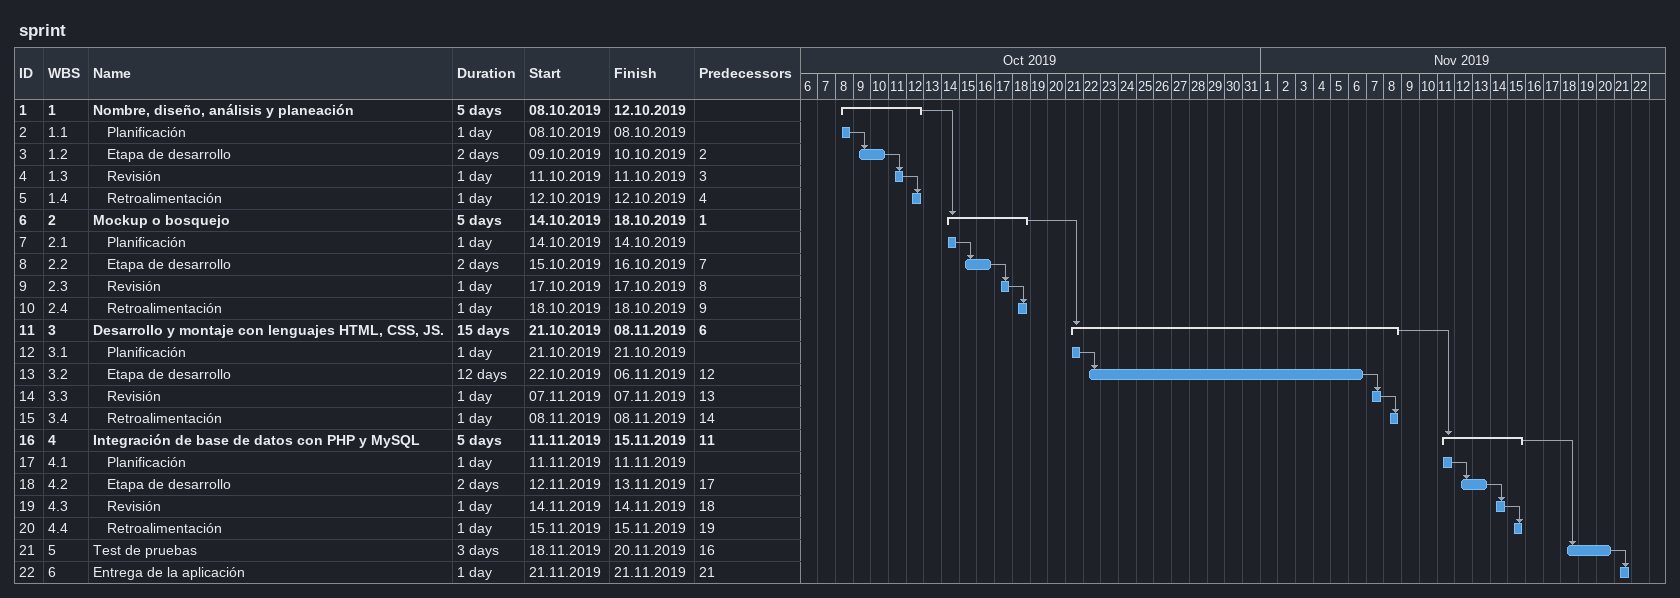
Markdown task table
sprint

| ID | WBS | Task | Duration | Start | Finish | Predecessors |
|---|---|---|---|---|---|---|
| 1 | 1 | **Nombre, diseño, análisis y planeación** | 5d | 2019-10-08 | 2019-10-12 |  |
| 2 | 1.1 | Planificación | 1d | 2019-10-08 | 2019-10-08 |  |
| 3 | 1.2 | Etapa de desarrollo | 2d | 2019-10-09 | 2019-10-10 | 2 |
| 4 | 1.3 | Revisión | 1d | 2019-10-11 | 2019-10-11 | 3 |
| 5 | 1.4 | Retroalimentación | 1d | 2019-10-12 | 2019-10-12 | 4 |
| 6 | 2 | **Mockup o bosquejo** | 5d | 2019-10-14 | 2019-10-18 | 1 |
| 7 | 2.1 | Planificación | 1d | 2019-10-14 | 2019-10-14 |  |
| 8 | 2.2 | Etapa de desarrollo | 2d | 2019-10-15 | 2019-10-16 | 7 |
| 9 | 2.3 | Revisión | 1d | 2019-10-17 | 2019-10-17 | 8 |
| 10 | 2.4 | Retroalimentación | 1d | 2019-10-18 | 2019-10-18 | 9 |
| 11 | 3 | **Desarrollo y montaje con lenguajes HTML, CSS, JS.** | 15d | 2019-10-21 | 2019-11-08 | 6 |
| 12 | 3.1 | Planificación | 1d | 2019-10-21 | 2019-10-21 |  |
| 13 | 3.2 | Etapa de desarrollo | 12d | 2019-10-22 | 2019-11-06 | 12 |
| 14 | 3.3 | Revisión | 1d | 2019-11-07 | 2019-11-07 | 13 |
| 15 | 3.4 | Retroalimentación | 1d | 2019-11-08 | 2019-11-08 | 14 |
| 16 | 4 | **Integración de base de datos con PHP y MySQL** | 5d | 2019-11-11 | 2019-11-15 | 11 |
| 17 | 4.1 | Planificación | 1d | 2019-11-11 | 2019-11-11 |  |
| 18 | 4.2 | Etapa de desarrollo | 2d | 2019-11-12 | 2019-11-13 | 17 |
| 19 | 4.3 | Revisión | 1d | 2019-11-14 | 2019-11-14 | 18 |
| 20 | 4.4 | Retroalimentación | 1d | 2019-11-15 | 2019-11-15 | 19 |
| 21 | 5 | Test de pruebas | 3d | 2019-11-18 | 2019-11-20 | 16 |
| 22 | 6 | Entrega de la aplicación | 1d | 2019-11-21 | 2019-11-21 | 21 |
